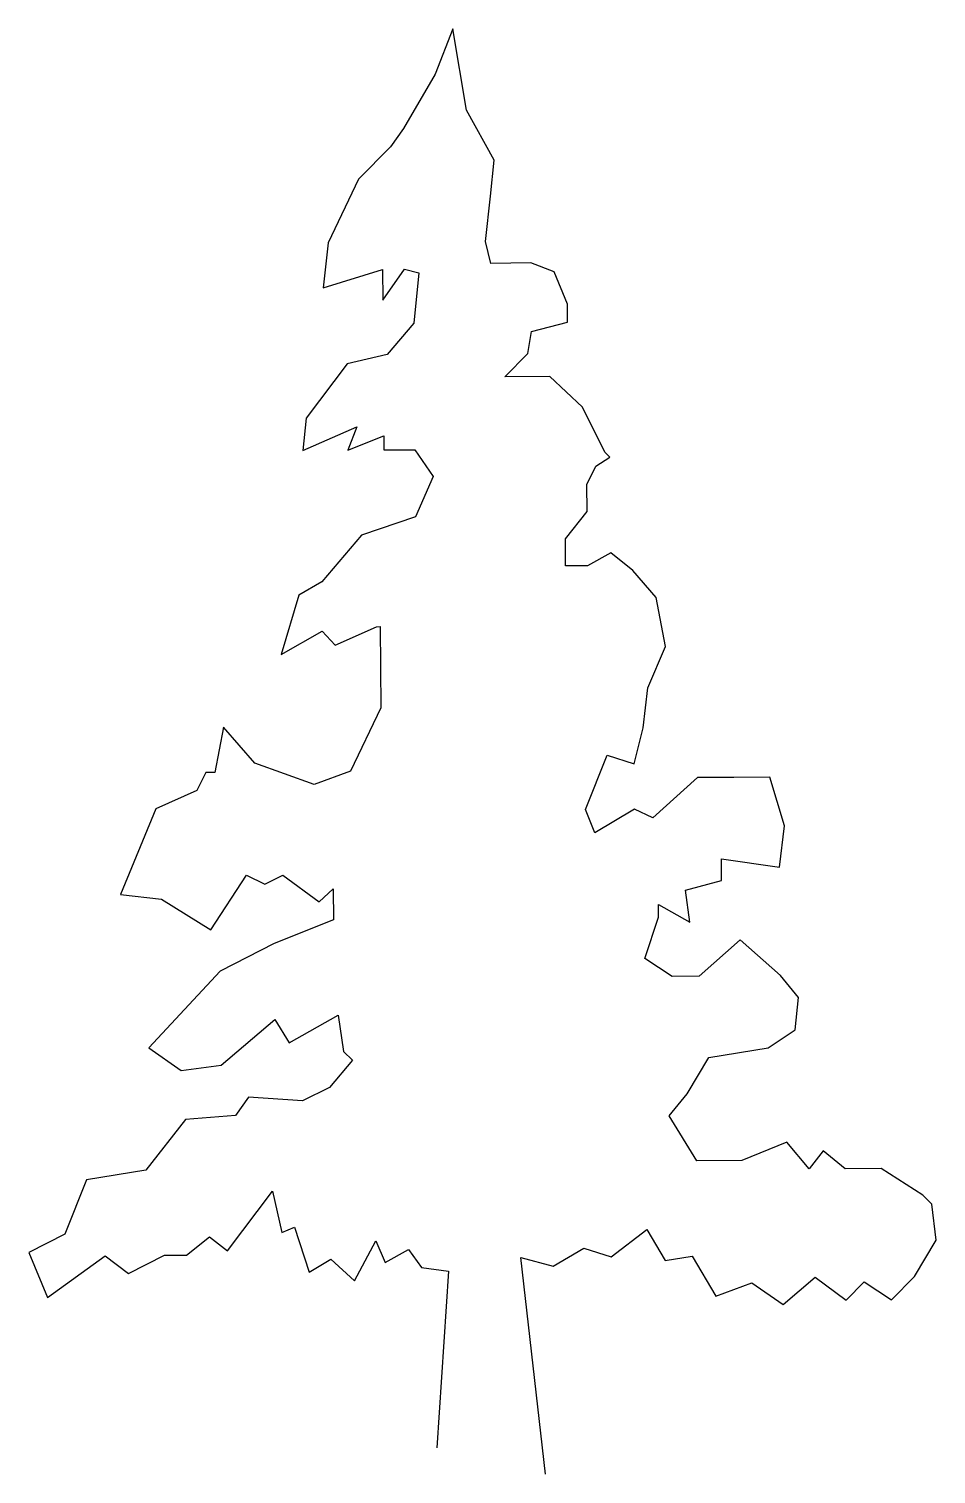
# Model space of a CAD drawing. Extents: x 277.8 to 297.6, y 301.5 to 332.9.
import ezdxf

# ---------------------------------------------------------------- set-up
doc = ezdxf.new("R2010")
doc.units = 0
doc.header["$LTSCALE"] = 12
doc.header["$MEASUREMENT"] = 0
doc.layers.get('0').update_dxf_attribs({"linetype": 'CONTINUOUS'})

# ---------------------------------------------------------------- blocks, each defined once
blk = doc.blocks.new('TREE47E')
for p, q in [((-0.0079, 0.16202), (-0.00982, 0.15709)), ((-0.00642, 0.15319), (-0.0079, 0.16202)), ((-0.00982, 0.15709), (-0.01329, 0.15117)), ((-0.00343, 0.14774), (-0.00642, 0.15319)), ((-0.01329, 0.15117), (-0.01468, 0.14919)), ((-0.01468, 0.14919), (-0.01816, 0.14565)), ((-0.00382, 0.1438), (-0.00343, 0.14774)), ((-0.01816, 0.14565), (-0.02147, 0.13875)), ((-0.00435, 0.13888), (-0.00382, 0.1438)), ((-0.02147, 0.13875), (-0.022, 0.13383)), ((-0.00377, 0.1365), (-0.00435, 0.13888)), ((-0.022, 0.13383), (-0.01555, 0.13585)), ((-0.01555, 0.13585), (-0.01553, 0.13248)), ((-0.01553, 0.13248), (-0.01317, 0.13587)), ((-0.01317, 0.13587), (-0.01162, 0.13546)), ((-0.01162, 0.13546), (-0.01214, 0.12998)), ((0.00059, 0.13654), (-0.00377, 0.1365)), ((0.00312, 0.13557), (0.00059, 0.13654)), ((0.00455, 0.13207), (0.00312, 0.13557)), ((0.00457, 0.13011), (0.00455, 0.13207)), ((-0.01214, 0.12998), (-0.01506, 0.12659)), ((0.00024, 0.1267), (0.00065, 0.12909)), ((0.00065, 0.12909), (0.00457, 0.13011)), ((-0.01506, 0.12659), (-0.0194, 0.12557)), ((-0.00226, 0.12416), (0.00024, 0.1267)), ((-0.0194, 0.12557), (-0.02385, 0.11964)), ((0.00265, 0.1242), (-0.00226, 0.12416)), ((0.00619, 0.12085), (0.00265, 0.1242)), ((-0.02385, 0.11964), (-0.02424, 0.11612)), ((0.00861, 0.11596), (0.00619, 0.12085)), ((-0.02424, 0.11612), (-0.01837, 0.1187)), ((-0.01837, 0.1187), (-0.01933, 0.11616)), ((-0.01933, 0.11616), (-0.01541, 0.11774)), ((-0.01541, 0.11774), (-0.0154, 0.11619)), ((-0.0154, 0.11619), (-0.01203, 0.11622)), ((-0.01203, 0.11622), (-0.01004, 0.11329)), ((0.00764, 0.11441), (0.00918, 0.1154)), ((0.00918, 0.1154), (0.00861, 0.11596)), ((-0.01004, 0.11329), (-0.01197, 0.10892)), ((0.00667, 0.11243), (0.00764, 0.11441)), ((0.0067, 0.10949), (0.00667, 0.11243)), ((-0.01197, 0.10892), (-0.01785, 0.10691)), ((0.00433, 0.10652), (0.0067, 0.10949)), ((-0.01785, 0.10691), (-0.02217, 0.10182)), ((0.00435, 0.10357), (0.00433, 0.10652)), ((0.00926, 0.10501), (0.00674, 0.10359)), ((0.01166, 0.10307), (0.00926, 0.10501)), ((0.00674, 0.10359), (0.00435, 0.10357)), ((0.01421, 0.10014), (0.01166, 0.10307)), ((-0.02217, 0.10182), (-0.02468, 0.1004)), ((-0.02468, 0.1004), (-0.0266, 0.09392)), ((0.01523, 0.09481), (0.01421, 0.10014)), ((-0.0266, 0.09392), (-0.02212, 0.09648)), ((-0.02212, 0.09648), (-0.02071, 0.09495)), ((-0.02071, 0.09495), (-0.01623, 0.09695)), ((-0.01623, 0.09695), (-0.01581, 0.09696)), ((-0.01581, 0.09696), (-0.01574, 0.08811)), ((0.0133, 0.0903), (0.01523, 0.09481)), ((0.01278, 0.08595), (0.0133, 0.0903)), ((-0.01574, 0.08811), (-0.01906, 0.08121)), ((-0.03285, 0.08601), (-0.0338, 0.08109)), ((-0.02945, 0.08211), (-0.03285, 0.08601)), ((0.01182, 0.08201), (0.01278, 0.08595)), ((-0.02298, 0.07977), (-0.02945, 0.08211)), ((0.00653, 0.07705), (0.00887, 0.08297)), ((0.00887, 0.08297), (0.01182, 0.08201)), ((-0.03478, 0.08108), (-0.03575, 0.07911)), ((-0.0338, 0.08109), (-0.03478, 0.08108)), ((-0.01906, 0.08121), (-0.02298, 0.07977)), ((0.01872, 0.08052), (0.01384, 0.07613)), ((0.02265, 0.08055), (0.01872, 0.08052)), ((0.02658, 0.08058), (0.02265, 0.08055)), ((0.02816, 0.07526), (0.02658, 0.08058)), ((-0.03575, 0.07911), (-0.04022, 0.07711)), ((-0.04022, 0.07711), (-0.04408, 0.06781)), ((0.01186, 0.0771), (0.00753, 0.07453)), ((0.01384, 0.07613), (0.01186, 0.0771)), ((0.00753, 0.07453), (0.00653, 0.07705)), ((0.02764, 0.07076), (0.02816, 0.07526)), ((0.02131, 0.07169), (0.02764, 0.07076)), ((0.02133, 0.06931), (0.02131, 0.07169)), ((-0.03422, 0.06396), (-0.03034, 0.06989)), ((-0.03034, 0.06989), (-0.02837, 0.06892)), ((-0.02837, 0.06892), (-0.02641, 0.06992)), ((-0.02641, 0.06992), (-0.02246, 0.067)), ((0.01741, 0.06829), (0.02133, 0.06931)), ((-0.04408, 0.06781), (-0.03959, 0.06729)), ((-0.02246, 0.067), (-0.02092, 0.06842)), ((-0.02092, 0.06842), (-0.0209, 0.06505)), ((0.01786, 0.06479), (0.01741, 0.06829)), ((-0.03959, 0.06729), (-0.03422, 0.06396)), ((0.01447, 0.06673), (0.01786, 0.06479)), ((0.01448, 0.06532), (0.01447, 0.06673)), ((-0.0209, 0.06505), (-0.02733, 0.06247)), ((0.01297, 0.06082), (0.01448, 0.06532)), ((-0.02733, 0.06247), (-0.03321, 0.05947)), ((0.02335, 0.06287), (0.01888, 0.0589)), ((0.02773, 0.05897), (0.02335, 0.06287)), ((0.01594, 0.05888), (0.01297, 0.06082)), ((-0.03321, 0.05947), (-0.041, 0.05113)), ((0.01888, 0.0589), (0.01594, 0.05888)), ((0.02971, 0.0566), (0.02773, 0.05897)), ((0.02932, 0.05308), (0.02971, 0.0566)), ((-0.03313, 0.04923), (-0.02727, 0.05419)), ((-0.02727, 0.05419), (-0.0257, 0.05167)), ((-0.0257, 0.05167), (-0.02039, 0.05466)), ((-0.02039, 0.05466), (-0.0198, 0.05073)), ((0.02639, 0.0511), (0.02932, 0.05308)), ((-0.041, 0.05113), (-0.03747, 0.04863)), ((-0.0198, 0.05073), (-0.01881, 0.04976)), ((0.01994, 0.05006), (0.02639, 0.0511)), ((-0.03747, 0.04863), (-0.03313, 0.04923)), ((-0.01881, 0.04976), (-0.02131, 0.04679)), ((0.01758, 0.04611), (0.01994, 0.05006)), ((-0.03015, 0.04574), (-0.03154, 0.04376)), ((-0.02425, 0.04536), (-0.03015, 0.04574)), ((-0.02131, 0.04679), (-0.02425, 0.04536)), ((0.01563, 0.04371), (0.01758, 0.04611)), ((-0.03701, 0.0433), (-0.04132, 0.03779)), ((-0.03154, 0.04376), (-0.03701, 0.0433)), ((0.01862, 0.03882), (0.01563, 0.04371)), ((0.02843, 0.04086), (0.02353, 0.03886)), ((0.03084, 0.03793), (0.02843, 0.04086)), ((0.03237, 0.03991), (0.03084, 0.03793)), ((0.03477, 0.03796), (0.03237, 0.03991)), ((-0.04132, 0.03779), (-0.04777, 0.03676)), ((0.02353, 0.03886), (0.01862, 0.03882)), ((0.0387, 0.03799), (0.03477, 0.03796)), ((0.04322, 0.03508), (0.0387, 0.03799)), ((-0.04777, 0.03676), (-0.05011, 0.03084)), ((-0.03241, 0.02901), (-0.02754, 0.03551)), ((-0.02754, 0.03551), (-0.02653, 0.03103)), ((0.04421, 0.03411), (0.04322, 0.03508)), ((0.04466, 0.03018), (0.04421, 0.03411)), ((-0.02653, 0.03103), (-0.02513, 0.0316)), ((-0.02513, 0.0316), (-0.02354, 0.0267)), ((-0.05011, 0.03084), (-0.05403, 0.02884)), ((-0.0369, 0.02856), (-0.03438, 0.03054)), ((-0.03438, 0.03054), (-0.03241, 0.02901)), ((-0.01862, 0.02575), (-0.01627, 0.03012)), ((-0.01627, 0.03012), (-0.01527, 0.02774)), ((0.0093, 0.02836), (0.0132, 0.03134)), ((0.0132, 0.03134), (0.0152, 0.02798)), ((0.04231, 0.02623), (0.04466, 0.03018)), ((-0.05403, 0.02884), (-0.05202, 0.02395)), ((-0.05202, 0.02395), (-0.04574, 0.02849)), ((-0.04574, 0.02849), (-0.0432, 0.02654)), ((-0.0432, 0.02654), (-0.03928, 0.02854)), ((-0.03928, 0.02854), (-0.0369, 0.02856)), ((-0.01527, 0.02774), (-0.01275, 0.02917)), ((-0.01275, 0.02917), (-0.01133, 0.02721)), ((0.00299, 0.02733), (0.00634, 0.02932)), ((0.00634, 0.02932), (0.0093, 0.02836)), ((0.0152, 0.02798), (0.01814, 0.02843)), ((0.01814, 0.02843), (0.0207, 0.0241)), ((-0.02354, 0.0267), (-0.02117, 0.02812)), ((-0.02117, 0.02812), (-0.01862, 0.02575)), ((-0.01133, 0.02721), (-0.00838, 0.02682)), ((-0.00838, 0.02682), (-0.00964, 0.00757)), ((-0.00053, 0.02828), (0.00299, 0.02733)), ((0.00218, 0.00472), (-0.00053, 0.02828)), ((0.0207, 0.0241), (0.02462, 0.02553)), ((0.02462, 0.02553), (0.02801, 0.02317)), ((0.02801, 0.02317), (0.0315, 0.02615)), ((0.0315, 0.02615), (0.03489, 0.02364)), ((0.03489, 0.02364), (0.03684, 0.02563)), ((0.03684, 0.02563), (0.0398, 0.02368)), ((0.0398, 0.02368), (0.04231, 0.02623))]:
    blk.add_line(p, q)

msp = doc.modelspace()

# ---------------------------------------------------------------- block references
at = {"xscale": 200, "yscale": 200, "zscale": 200}
msp.add_blockref('TREE47E', (288.642, 300.544), dxfattribs=at)

doc.saveas('drawing.dxf')
